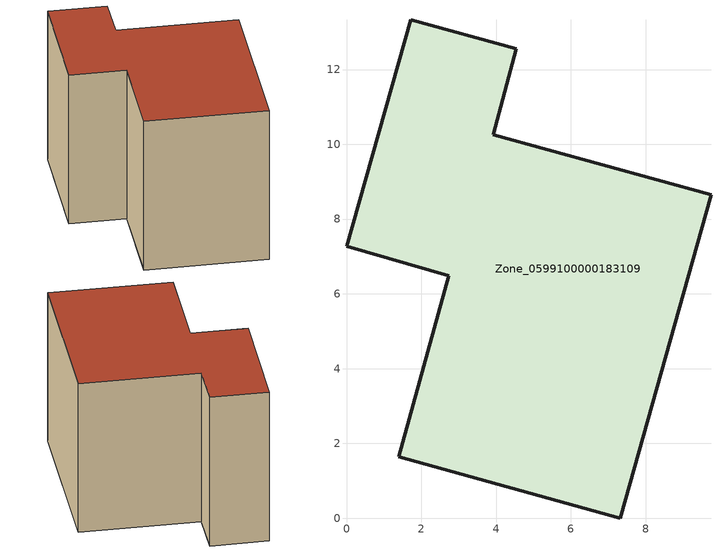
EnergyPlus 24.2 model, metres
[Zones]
Zone_0599100000183109
 floor ground (C_G): 0,7.27 1.72,13.33 4.54,12.55 3.92,10.26 9.75,8.65 7.32,0 1.39,1.64 2.74,6.49 z0
 wall outside (C_F): 1.39,1.64 7.32,0 9.75,8.65 3.92,10.26 4.54,12.55 1.72,13.33 0,7.27 2.74,6.49 1.39,1.64 z0:8.29
 roof outside (C_R): 0,7.27 2.74,6.49 1.39,1.64 7.32,0 9.75,8.65 3.92,10.26 4.54,12.55 1.72,13.33 z8.29
[BUILDING]
Pand.0599100000183109: North Axis=0; Terrain=City; Loads Convergence Tolerance Value=0.04; Temperature Convergence Tolerance Value=0.4; Solar Distribution=FullExterior; Maximum Number of Warmup Days=25; Minimum Number of Warmup Days=1
[Site:Location]
Rotterdam.The.Hague.AP_ZH_NLD Design_Conditions: Latitude=51.96; Longitude=4.45; Time Zone=1; Elevation=-4.5
[SITE:GROUNDTEMPERATURE:BUILDINGSURFACE]
18, 18, 18, 18, 18, 18, 18, 18, 18, 18, 18, 18
[MATERIAL] Thermal Absorptance=0.9; Solar Absorptance=0.7; Visible Absorptance=0.7
Name | Roughness | Thickness | Conductivity | Density | Specific Heat
G.TC.1975-1991 | MediumSmooth | 0.15 | 0.288461 | 540 | 1210
F.TC.1975-1991 | Rough | 0.3 | 0.230769 | 1920 | 840
R.TC.1975-1991 | MediumRough | 0.2 | 0.153846 | 1500 | 1000
[CONSTRUCTION]
C_G: G.TC.1975-1991
C_F: F.TC.1975-1991
C_R: R.TC.1975-1991
[ZONE]
Zone_0599100000183109: Type=1; Multiplier=1; Ceiling Height=Autocalculate; Volume=Autocalculate; Floor Area=autocalculate; Part of Total Floor Area=Yes
[ZONEINFILTRATION:DESIGNFLOWRATE]
Infil_Zone_0599100000183109: Zone or ZoneList or Space or SpaceList=Zone_0599100000183109; Schedule=AlwaysOn; Design Flow Rate Calculation Method=Flow/Area; Flow Rate per Floor Area=0.003; Constant Term Coefficient=1; Temperature Term Coefficient=0; Velocity Term Coefficient=0; Velocity Squared Term Coefficient=0
[HVACTEMPLATE:ZONE:IDEALLOADSAIRSYSTEM]
Zone_0599100000183109: Maximum Heating Supply Air Temperature=50; Minimum Cooling Supply Air Temperature=13; Maximum Heating Supply Air Humidity Ratio=0.0156; Minimum Cooling Supply Air Humidity Ratio=0.0077; Heating Limit=NoLimit; Cooling Limit=NoLimit; Dehumidification Control Type=ConstantSensibleHeatRatio; Cooling Sensible Heat Ratio=0.7; Dehumidification Setpoint=60; Humidification Control Type=None; Humidification Setpoint=30; Outdoor Air Method=None; Outdoor Air Flow Rate per Person=0.00944; Outdoor Air Flow Rate per Zone Floor Area=0; Outdoor Air Flow Rate per Zone=0; Demand Controlled Ventilation Type=None; Outdoor Air Economizer Type=NoEconomizer; Heat Recovery Type=None; Sensible Heat Recovery Effectiveness=0.7; Latent Heat Recovery Effectiveness=0.65
[ZONECONTROL:THERMOSTAT]
ThermostatControl_Zone_0599100000183109: Zone or ZoneList=Zone_0599100000183109; Control Type Schedule=DualSetpointControlType; Control 1=Thermostat_Zone_0599100000183109; Temperature Difference Between Cutout And Setpoint=0
[THERMOSTATSETPOINT:DUALSETPOINT]
Thermostat_Zone_0599100000183109: Heating Setpoint Temperature Schedule=HeatingSetpoint_Zone_0599100000183109; Cooling Setpoint Temperature Schedule=CoolingSetpoint_Zone_0599100000183109
[SCHEDULE:COMPACT]
HeatingSetpoint_Zone_0599100000183109: Through: 12/31, For: AllDays, Until: 24:00, 21
CoolingSetpoint_Zone_0599100000183109: Through: 12/31, For: AllDays, Until: 24:00, 24
DualSetpointControlType: Through: 12/31, For: AllDays, Until: 24:00, 4
AlwaysOn: Through: 12/31, For: AllDays, Until: 24:00, 1
